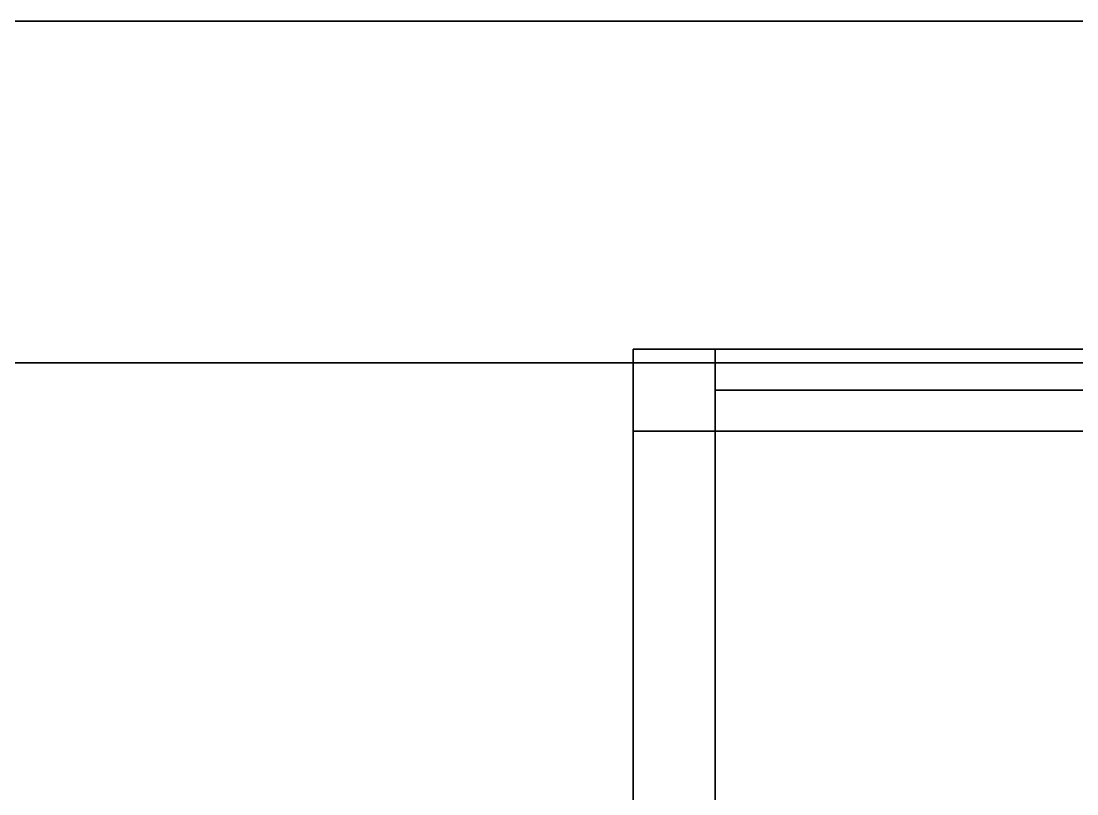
# Model space of a CAD drawing. Header units: metres. Extents: x 0 to 34.6, y -10.7 to 20.6.
# Drawn here: x 1.492 to 2.264, y 7.935 to 8.5 of the extents above; entities that cross this region are included whole.
import ezdxf

# ---------------------------------------------------------------- set-up
doc = ezdxf.new("R2010")
doc.units = ezdxf.units.M
doc.header["$MEASUREMENT"] = 0
doc.layers.get('0').update_dxf_attribs({"linetype": 'CONTINUOUS'})
doc.layers.add('PYDXF', color=90, linetype='CONTINUOUS')

msp = doc.modelspace()

# ---------------------------------------------------------------- linework, layer by layer
for points in [[(7.5, 8.5), (0, 8.5), (0, 8.5), (7.5, 8.5)], [(0, 8.25), (7.5, 8.25), (7.5, 8.5), (0, 8.5)], [(0, 8.25), (0, 8.5), (7.5, 8.5), (7.5, 8.25)], [(1.94, 8.2, 0.1), (1.94, 8.26, 0.1), (2, 8.26, 0.1), (2, 8.2, 0.1)], [(2, 8.26, 0.1), (1.94, 8.26, 0.1), (1.94, 8.26, 0.1), (2, 8.26, 0.1)], [(1.94, 8.26, 0.1), (1.94, 8.2, 0.1), (1.94, 8.2, 0.1), (1.94, 8.26, 0.1)], [(1.94, 8.26, 0.1), (1.94, 8.2, 0.1), (1.94, 8.2, 0.1), (1.94, 8.26, 0.1)], [(2, 8.26, 0.1), (1.94, 8.26, 0.1), (1.94, 8.26, 0.1), (2, 8.26, 0.1)], [(1.94, 8.2, 0.1), (2, 8.2, 0.1), (2, 8.26, 0.1), (1.94, 8.26, 0.1)], [(1.94, 8.26, 0.1), (1.94, 8.2, 0.1), (1.94, 8.2, 0.1), (1.94, 8.26, 0.1)], [(2, 8.26, 0.1), (1.94, 8.26, 0.1), (1.94, 8.26, 0.1), (2, 8.26, 0.1)], [(2, 8.2, 0.1), (2, 8.26, 0.1), (5.94, 8.26, 0.1), (5.94, 8.2, 0.1)], [(2, 8.2, 0.1), (5.94, 8.2, 0.1), (5.94, 8.26, 0.1), (2, 8.26, 0.1)], [(5.94, 8.26, 0.1), (2, 8.26, 0.1), (2, 8.26, 0.1), (5.94, 8.26, 0.1)], [(2, 8.2, 0.1), (2, 8.26, 0.1), (2, 8.26, 0.1), (2, 8.2, 0.1)], [(5.94, 8.26, 0.1), (2, 8.26, 0.1), (2, 8.2, 0.1), (5.94, 8.2, 0.1)], [(5.94, 8.2, 0.1), (2, 8.2, 0.1), (2, 8.26, 0.1), (5.94, 8.26, 0.1)], [(5.94, 8.26, 0.1), (2, 8.26, 0.1), (2, 8.26, 0.1), (5.94, 8.26, 0.1)], [(2, 8.23, 0.1), (5.94, 8.23, 0.1), (5.94, 8.23, 0.1), (2, 8.23, 0.1)], [(1.94, 8.2, 0.1), (1.94, 8.2, 0.1), (1.94, 7.26, 0.1)], [(1.94, 8.2, 0.1), (2, 8.2, 0.1), (2, 8.2, 0.1), (1.94, 8.2, 0.1)], [(1.94, 8.2, 0.1), (2, 8.2, 0.1), (2, 8.2, 0.1), (1.94, 8.2, 0.1)], [(1.94, 8.2, 0.1), (2, 8.2, 0.1), (2, 8.2, 0.1), (1.94, 8.2, 0.1)], [(2, 8.2, 0.1), (5.94, 8.2, 0.1), (5.94, 8.2, 0.1), (2, 8.2, 0.1)], [(5.94, 8.2, 0.1), (2, 8.2, 0.1), (2, 8.2, 0.1), (5.94, 8.2, 0.1)], [(2, 8.2, 0.1), (2, 6.5, 0.1), (2, 6.5, 0.1), (2, 8.2, 0.1)], [(3.97709, 8.2, 0.1), (2, 8.2, 0.1), (2, 8.2, 0.1), (3.97709, 8.2, 0.1)]]:
    msp.add_3dface(points)
at = {"layer": 'PYDXF', "linetype": 'Continuous'}
msp.add_lwpolyline([(0, 8.5), (30, 8.5), (30, 0), (0, 0)], close=True, dxfattribs=at)
at = {"layer": 'PYDXF', "linetype": 'Continuous', "elevation": 0.1}
msp.add_lwpolyline([(2, 2.5), (2, 8.2), (8.29811, 8.2), (8.29811, 6.50453), (8.29811, 2.5)], close=True, dxfattribs=at)

doc.saveas('drawing.dxf')
